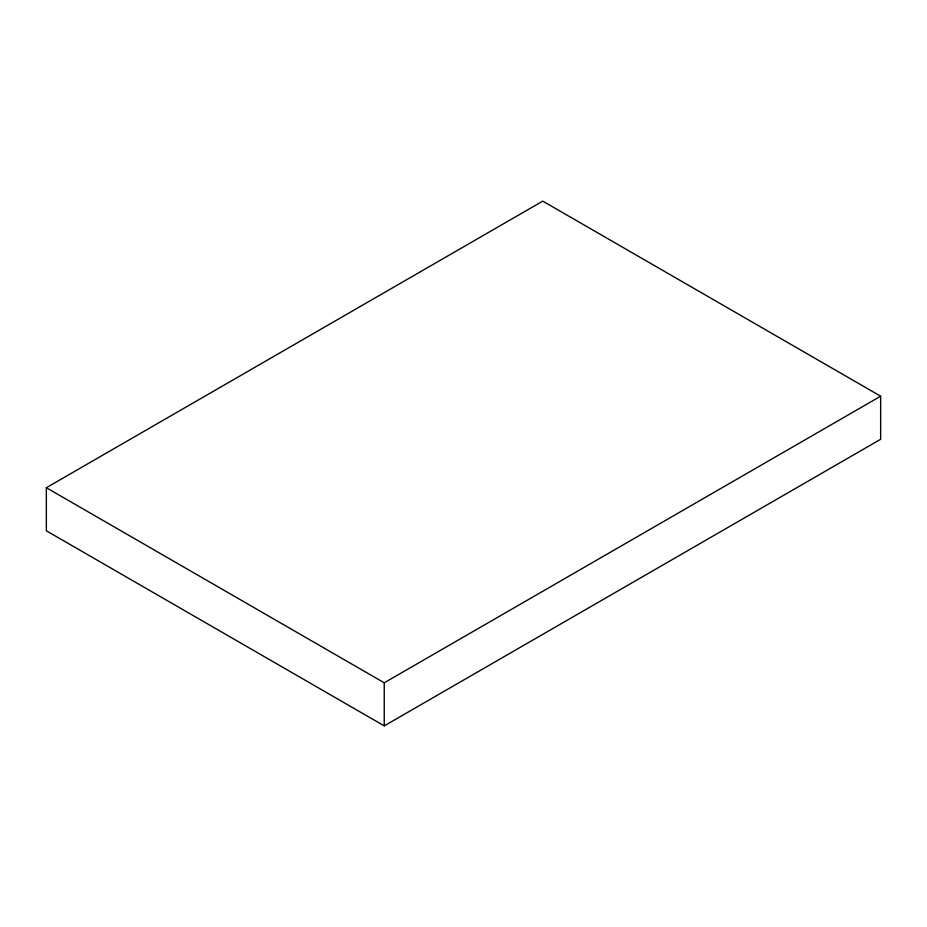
<?xml version="1.0" encoding="UTF-8"?>
<svg xmlns="http://www.w3.org/2000/svg" width="927" height="927" viewBox="0 0 927 927"><rect width="100%" height="100%" fill="white"/><g stroke="black" fill="none" stroke-linecap="round" stroke-linejoin="round"><path stroke-width="1.39" d="M46.35 487.718L542.758 201.124L880.65 396.2L880.65 439.282L384.242 725.876L46.35 530.8L46.35 487.718L384.242 682.793L880.65 396.2M384.242 682.793L384.242 725.876"/></g></svg>
